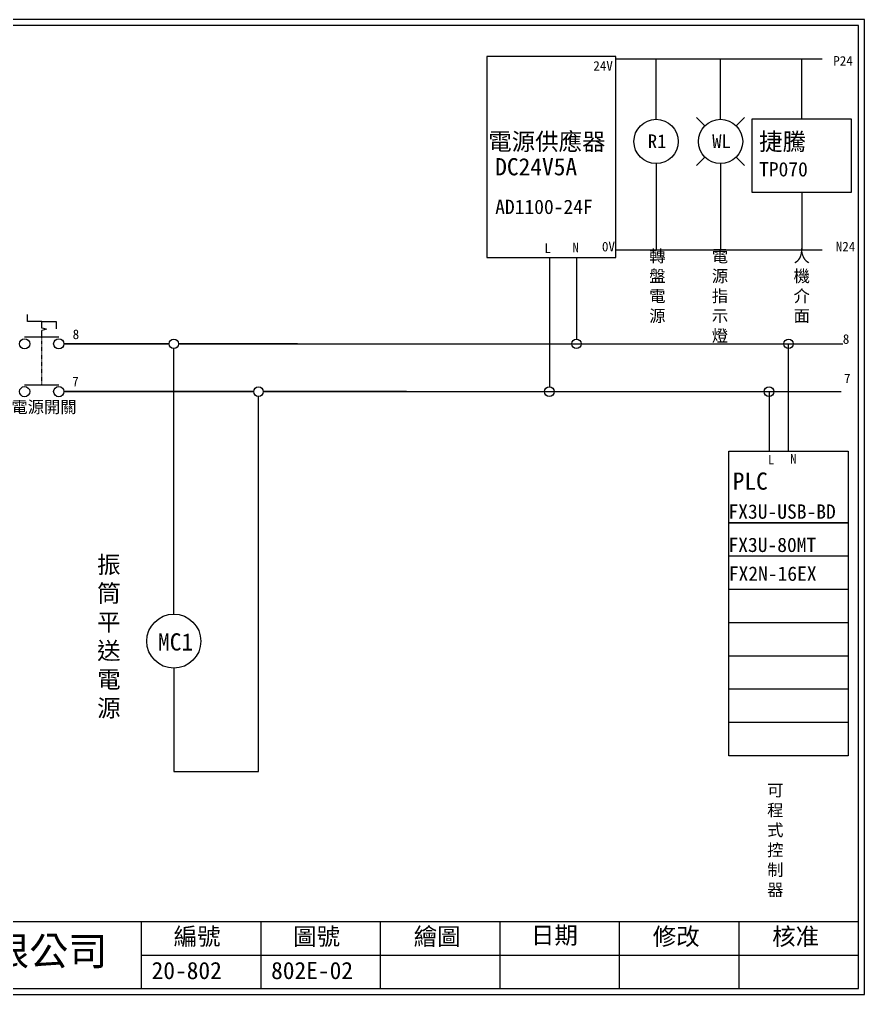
# Model space of a CAD drawing. Extents: x 10 to 297, y 3 to 207.
# Drawn here: x 120.2 to 297, y 3 to 207 of the extents above; entities that cross this region are included whole.
import ezdxf
from ezdxf.enums import TextEntityAlignment as Align

# ---------------------------------------------------------------- set-up
doc = ezdxf.new("R2010")
doc.units = 0
doc.linetypes.add('DASHED', pattern=[0.2, 0.1, -0.1])
doc.layers.get('0').update_dxf_attribs({"linetype": 'CONTINUOUS'})
for name, color, linetype in [('7', 7, 'CONTINUOUS'), ('圖框層', 7, 'CONTINUOUS'), ('標尺寸層', 3, 'CONTINUOUS')]:
    doc.layers.add(name, color=color, linetype=linetype)
doc.styles.add('CNS', font='romanc.shx', dxfattribs={"bigfont": 'chineset.shx'})
doc.styles.add('STSL', font='kaiu.ttf')

msp = doc.modelspace()

# ---------------------------------------------------------------- linework, layer by layer
for p, q in [((244.97, 199.2), (217.97, 199.2)), ((217.97, 199.2), (217.97, 157.2)), ((244.97, 157.2), (244.97, 199.2)), ((288.16, 198.67), (244.97, 198.67)), ((253.4, 186.09), (253.4, 198.67)), ((266.88, 189.99), (266.88, 198.67)), ((266.88, 186.09), (266.88, 189.99)), ((263.6, 184.73), (261.83, 186.5)), ((270.16, 184.73), (271.93, 186.5)), ((263.6, 178.17), (261.83, 176.4)), ((270.16, 178.17), (271.93, 176.4)), ((253.4, 176.81), (253.4, 172.86)), ((266.88, 176.81), (266.88, 172.86)), ((253.4, 172.86), (253.4, 158.72)), ((266.88, 172.86), (266.88, 158.72)), ((217.97, 157.2), (240.97, 157.2)), ((231.07, 157.2), (231.07, 130.12)), ((236.74, 157.2), (236.74, 140.12)), ((240.97, 157.2), (244.97, 157.2)), ((288.16, 158.72), (244.97, 158.72)), ((121.87, 143.77), (121.87, 145.27)), ((124.87, 143.77), (121.87, 143.77)), ((124.87, 143.77), (127.87, 143.77)), ((127.87, 143.77), (127.87, 142.27)), ((125.87, 142.16), (124.87, 142.43)), ((125.87, 142.16), (124.87, 141.89)), ((129.51, 139.12), (151.51, 139.12)), ((153.51, 139.12), (292.46, 139.12)), ((281.11, 116.64), (281.11, 139.12)), ((129.51, 129.12), (169.22, 129.12)), ((169.22, 129.12), (129.51, 129.12)), ((201.22, 129.12), (171.22, 129.12)), ((171.22, 129.12), (292.09, 129.12)), ((268.61, 116.64), (293.61, 116.64)), ((268.61, 101.64), (268.61, 116.64)), ((293.61, 116.64), (293.61, 101.64)), ((293.61, 101.64), (268.61, 101.64)), ((268.61, 101.64), (293.61, 101.64)), ((268.61, 94.68), (268.61, 101.64)), ((293.61, 101.64), (293.61, 94.68)), ((293.61, 94.68), (268.61, 94.68)), ((268.61, 87.72), (268.61, 94.68)), ((293.61, 94.68), (293.61, 87.72)), ((293.61, 87.72), (268.61, 87.72)), ((268.61, 80.76), (268.61, 87.72)), ((293.61, 87.72), (293.61, 80.76)), ((293.61, 80.76), (268.61, 80.76)), ((268.61, 73.8), (268.61, 80.76)), ((293.61, 80.76), (293.61, 73.8)), ((268.61, 66.87), (268.61, 73.83)), ((293.61, 73.8), (268.61, 73.8)), ((293.61, 73.83), (293.61, 66.87)), ((293.61, 66.87), (268.61, 66.87)), ((268.61, 59.91), (268.61, 66.87)), ((293.61, 66.87), (293.61, 59.91)), ((293.61, 59.91), (268.61, 59.91)), ((268.61, 52.95), (268.61, 59.91)), ((293.61, 59.91), (293.61, 52.95)), ((293.61, 52.95), (268.61, 52.95))]:
    msp.add_line(p, q)
for centre, radius in [((253.4, 181.45), 4.64), ((266.88, 181.45), 4.64), ((152.51, 139.12), 1), ((236.74, 139.12), 1), ((170.22, 129.12), 1), ((231.07, 129.12), 1)]:
    msp.add_circle(centre, radius)
at = {"layer": '7'}
for p, q in [((124.87, 142.43), (124.87, 143.77)), ((124.87, 140.55), (124.87, 141.89)), ((121.3, 140.55), (128.44, 140.55)), ((121.3, 130.55), (128.44, 130.55))]:
    msp.add_line(p, q, dxfattribs=at)
at = {"layer": '7', "linetype": 'DASHED'}
msp.add_line((124.87, 130.55), (124.87, 140.55), dxfattribs=at)
at = {"layer": '7'}
for centre in [(121.3, 139.12), (128.44, 139.12), (121.3, 129.12), (128.44, 129.12)]:
    msp.add_circle(centre, 1.07, dxfattribs=at)
at = {"layer": '圖框層', "color": 7}
for p, q in [((297, 206.97), (10, 206.97)), ((297, 3), (297, 206.97)), ((295.75, 205.72), (11.25, 205.72)), ((295.75, 4.25), (295.75, 205.72)), ((11.25, 18.25), (295.75, 18.25)), ((145.75, 4.25), (145.75, 18.25)), ((170.75, 4.25), (170.75, 18.25)), ((195.75, 4.25), (195.75, 18.25)), ((220.75, 4.25), (220.75, 18.25)), ((245.75, 4.25), (245.75, 18.25)), ((270.75, 4.25), (270.75, 18.25)), ((145.75, 11.25), (295.75, 11.25)), ((11.25, 4.25), (295.75, 4.25)), ((10, 3), (297, 3))]:
    msp.add_line(p, q, dxfattribs=at)
at = {"layer": '標尺寸層', "color": 7}
for p, q in [((283.86, 186.2), (283.86, 198.67)), ((283.86, 170.76), (283.86, 158.72)), ((151.51, 139.12), (129.51, 139.12)), ((178.37, 139.12), (153.51, 139.12)), ((152.51, 82.58), (152.51, 138.12)), ((277.03, 129.15), (277.03, 116.64)), ((170.22, 49.63), (170.22, 128.12)), ((152.51, 71.26), (152.51, 49.63)), ((152.51, 49.63), (170.22, 49.63))]:
    msp.add_line(p, q, dxfattribs=at)
msp.add_lwpolyline([(273.51, 186.2), (294.21, 186.2), (294.21, 170.76), (273.51, 170.76)], close=True, dxfattribs=at)
for centre, radius in [((281.11, 139.12), 1), ((277.03, 129.12), 1), ((152.51, 76.92), 5.66)]:
    msp.add_circle(centre, radius, dxfattribs=at)

# ---------------------------------------------------------------- texts
at = {"color": 7}
for s, p in [('R1', (253.61, 181.5)), ('WL', (267.08, 181.5))]:
    msp.add_text(s, height=2.856, dxfattribs=at).set_placement(p, align=Align.MIDDLE_CENTER)
at = {"layer": '圖框層', "color": 4, "style": 'STSL'}
for s, height, p in [('24V', 2, (240.27, 196.26)), ('P24', 2, (290.47, 197.32)), ('電源供應器', 3.6, (218.28, 179.63)), ('捷騰', 3.6, (274.94, 179.63)), ('DC24V5A', 3.6, (219.74, 174.37)), ('TP070', 3, (274.94, 174.14)), ('AD1100-24F', 3, (219.74, 166.28)), ('L', 2, (230.03, 158.11)), ('N', 2, (235.9, 158.26)), ('0V', 2, (242.07, 158.46)), ('N24', 2, (290.99, 158.46)), ('8', 2, (131.35, 140.11)), ('8', 2, (292.46, 139.12)), ('7', 2, (292.73, 130.9)), ('7', 2, (131.25, 130.22)), ('L', 2, (276.8, 113.88)), ('N', 2, (281.44, 114.06)), ('PLC', 3.6, (269.42, 108.6)), ('FX3U-USB-BD', 3, (268.54, 102.53)), ('FX3U-80MT', 3, (268.54, 95.57)), ('FX2N-16EX', 3, (268.61, 89.54)), ('MC1', 3.6, (149.2, 74.96)), ('編號', 3.6, (152.47, 13.34)), ('圖號', 3.6, (177.47, 13.34)), ('繪圖', 3.6, (202.69, 13.34)), ('日期', 3.6, (227.22, 13.59)), ('修改', 3.6, (252.69, 13.34)), ('核准', 3.6, (277.69, 13.34)), ('泓陞自動化科技有限公司', 6, (48.6, 9.08)), ('20-802', 3.6, (147.86, 6.22)), ('802E-02', 3.6, (172.86, 6.22))]:
    msp.add_text(s, height=height, dxfattribs=at).set_placement(p)
at = {"layer": '標尺寸層', "color": 7, "attachment_point": 1, "style": 'CNS'}
for s, insert, char_height, width in [('{\\fDFKai-SB|b0|i0|c136|p65;轉盤電源}', (251.97, 158.72), 2.5, 4.1392), ('{\\fDFKai-SB|b0|i0|c136|p65;電\\P源指示燈}', (265.06, 158.72), 2.5, 4.1392), ('{\\fDFKai-SB|b0|i0|c136|p65;人機介面}', (282.17, 158.72), 2.5, 4.1392), ('{\\fDFKai-SB|b0|i0|c136|p65;電源開關}', (118.52, 127.16), 2.5, 14.0847), ('{\\fDFKai-SB|b0|i0|c136|p65;振筒\\P平送\\P電\\P源}', (136.46, 94.72), 3.6, 4.1392), ('{\\fDFKai-SB|b0|i0|c136|p65;可程式控制器}', (276.64, 46.99), 2.5, 5.4243)]:
    msp.add_mtext(s, dxfattribs=dict(at, insert=insert, char_height=char_height, width=width))

doc.saveas('drawing.dxf')
